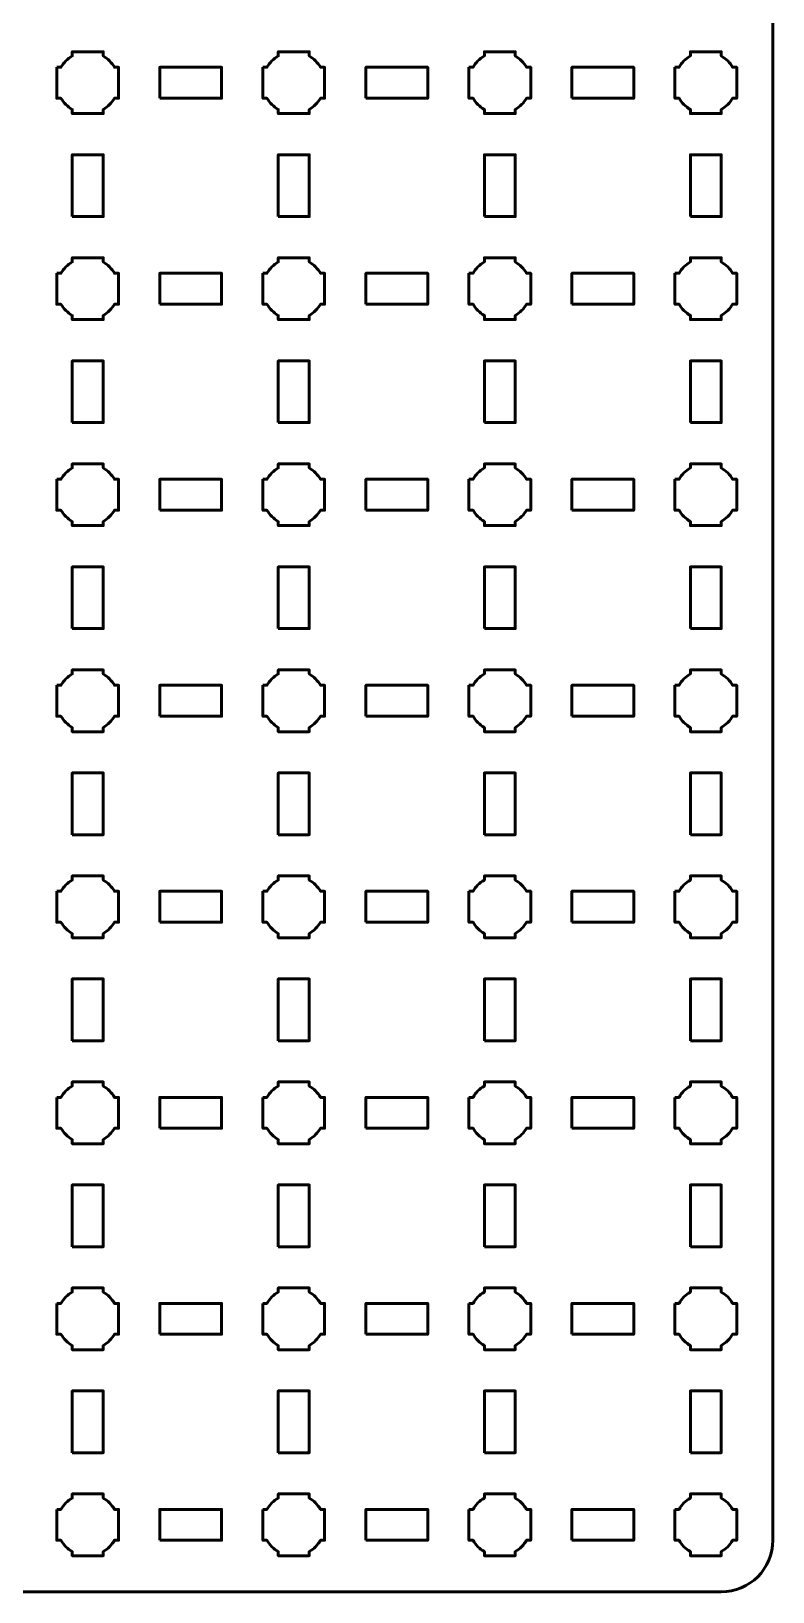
# Model space of a CAD drawing. Header units: centimetres. Extents: x -40.1 to 19.1, y -44.5 to 14.8.
# Drawn here: x 11.95 to 19.15, y -44.5 to -29.35 of the extents above; entities that cross this region are included whole.
import ezdxf

# ---------------------------------------------------------------- set-up
doc = ezdxf.new("R2010")
doc.units = ezdxf.units.CM
doc.header["$MEASUREMENT"] = 0
doc.layers.add('Layer 1', color=7, linetype='Continuous')

msp = doc.modelspace()

# ---------------------------------------------------------------- linework, layer by layer
at = {"layer": 'Layer 1', "color": 250, "lineweight": 53}
for points in [[(13.2, -30), (13.8, -30), (13.8, -29.7), (13.2, -29.7), (13.2, -30)], [(15.2, -30), (15.8, -30), (15.8, -29.7), (15.2, -29.7), (15.2, -30)], [(17.2, -30), (17.8, -30), (17.8, -29.7), (17.2, -29.7), (17.2, -30)], [(12.35, -31.15), (12.65, -31.15), (12.65, -30.55), (12.35, -30.55), (12.35, -31.15)], [(14.35, -31.15), (14.65, -31.15), (14.65, -30.55), (14.35, -30.55), (14.35, -31.15)], [(16.35, -31.15), (16.65, -31.15), (16.65, -30.55), (16.35, -30.55), (16.35, -31.15)], [(18.35, -31.15), (18.65, -31.15), (18.65, -30.55), (18.35, -30.55), (18.35, -31.15)], [(13.2, -32), (13.8, -32), (13.8, -31.7), (13.2, -31.7), (13.2, -32)], [(15.2, -32), (15.8, -32), (15.8, -31.7), (15.2, -31.7), (15.2, -32)], [(17.2, -32), (17.8, -32), (17.8, -31.7), (17.2, -31.7), (17.2, -32)], [(12.35, -33.15), (12.65, -33.15), (12.65, -32.55), (12.35, -32.55), (12.35, -33.15)], [(14.35, -33.15), (14.65, -33.15), (14.65, -32.55), (14.35, -32.55), (14.35, -33.15)], [(16.35, -33.15), (16.65, -33.15), (16.65, -32.55), (16.35, -32.55), (16.35, -33.15)], [(18.35, -33.15), (18.65, -33.15), (18.65, -32.55), (18.35, -32.55), (18.35, -33.15)], [(13.2, -34), (13.8, -34), (13.8, -33.7), (13.2, -33.7), (13.2, -34)], [(15.2, -34), (15.8, -34), (15.8, -33.7), (15.2, -33.7), (15.2, -34)], [(17.2, -34), (17.8, -34), (17.8, -33.7), (17.2, -33.7), (17.2, -34)], [(12.35, -35.15), (12.65, -35.15), (12.65, -34.55), (12.35, -34.55), (12.35, -35.15)], [(14.35, -35.15), (14.65, -35.15), (14.65, -34.55), (14.35, -34.55), (14.35, -35.15)], [(16.35, -35.15), (16.65, -35.15), (16.65, -34.55), (16.35, -34.55), (16.35, -35.15)], [(18.35, -35.15), (18.65, -35.15), (18.65, -34.55), (18.35, -34.55), (18.35, -35.15)], [(13.2, -36), (13.8, -36), (13.8, -35.7), (13.2, -35.7), (13.2, -36)], [(15.2, -36), (15.8, -36), (15.8, -35.7), (15.2, -35.7), (15.2, -36)], [(17.2, -36), (17.8, -36), (17.8, -35.7), (17.2, -35.7), (17.2, -36)], [(12.35, -37.15), (12.65, -37.15), (12.65, -36.55), (12.35, -36.55), (12.35, -37.15)], [(14.35, -37.15), (14.65, -37.15), (14.65, -36.55), (14.35, -36.55), (14.35, -37.15)], [(16.35, -37.15), (16.65, -37.15), (16.65, -36.55), (16.35, -36.55), (16.35, -37.15)], [(18.35, -37.15), (18.65, -37.15), (18.65, -36.55), (18.35, -36.55), (18.35, -37.15)], [(13.2, -38), (13.8, -38), (13.8, -37.7), (13.2, -37.7), (13.2, -38)], [(15.2, -38), (15.8, -38), (15.8, -37.7), (15.2, -37.7), (15.2, -38)], [(17.2, -38), (17.8, -38), (17.8, -37.7), (17.2, -37.7), (17.2, -38)], [(12.35, -39.15), (12.65, -39.15), (12.65, -38.55), (12.35, -38.55), (12.35, -39.15)], [(14.35, -39.15), (14.65, -39.15), (14.65, -38.55), (14.35, -38.55), (14.35, -39.15)], [(16.35, -39.15), (16.65, -39.15), (16.65, -38.55), (16.35, -38.55), (16.35, -39.15)], [(18.35, -39.15), (18.65, -39.15), (18.65, -38.55), (18.35, -38.55), (18.35, -39.15)], [(13.2, -40), (13.8, -40), (13.8, -39.7), (13.2, -39.7), (13.2, -40)], [(15.2, -40), (15.8, -40), (15.8, -39.7), (15.2, -39.7), (15.2, -40)], [(17.2, -40), (17.8, -40), (17.8, -39.7), (17.2, -39.7), (17.2, -40)], [(12.35, -41.15), (12.65, -41.15), (12.65, -40.55), (12.35, -40.55), (12.35, -41.15)], [(14.35, -41.15), (14.65, -41.15), (14.65, -40.55), (14.35, -40.55), (14.35, -41.15)], [(16.35, -41.15), (16.65, -41.15), (16.65, -40.55), (16.35, -40.55), (16.35, -41.15)], [(18.35, -41.15), (18.65, -41.15), (18.65, -40.55), (18.35, -40.55), (18.35, -41.15)], [(13.2, -42), (13.8, -42), (13.8, -41.7), (13.2, -41.7), (13.2, -42)], [(15.2, -42), (15.8, -42), (15.8, -41.7), (15.2, -41.7), (15.2, -42)], [(17.2, -42), (17.8, -42), (17.8, -41.7), (17.2, -41.7), (17.2, -42)], [(12.35, -43.15), (12.65, -43.15), (12.65, -42.55), (12.35, -42.55), (12.35, -43.15)], [(14.35, -43.15), (14.65, -43.15), (14.65, -42.55), (14.35, -42.55), (14.35, -43.15)], [(16.35, -43.15), (16.65, -43.15), (16.65, -42.55), (16.35, -42.55), (16.35, -43.15)], [(18.35, -43.15), (18.65, -43.15), (18.65, -42.55), (18.35, -42.55), (18.35, -43.15)], [(13.2, -44), (13.8, -44), (13.8, -43.7), (13.2, -43.7), (13.2, -44)], [(15.2, -44), (15.8, -44), (15.8, -43.7), (15.2, -43.7), (15.2, -44)], [(17.2, -44), (17.8, -44), (17.8, -43.7), (17.2, -43.7), (17.2, -44)]]:
    msp.add_lwpolyline(points, close=True, dxfattribs=at)
msp.add_open_spline([(-40.15, -44), (-40.15, -44), (-40.15, 14.3), (-40.15, 14.3), (-40.15, 14.3), (-40.15, 14.57609), (-39.92609, 14.8), (-39.65, 14.8), (-39.65, 14.8), (-39.65, 14.8), (18.65, 14.8), (18.65, 14.8), (18.65, 14.8), (18.92609, 14.8), (19.15, 14.57609), (19.15, 14.3), (19.15, 14.3), (19.15, 14.3), (19.15, -44), (19.15, -44), (19.15, -44), (19.15, -44.27609), (18.92609, -44.5), (18.65, -44.5), (18.65, -44.5), (18.65, -44.5), (-39.65, -44.5), (-39.65, -44.5), (-39.65, -44.5), (-39.92609, -44.5), (-40.15, -44.27609), (-40.15, -44)], degree=3, knots=[0, 0, 0, 0, 0.125, 0.125, 0.125, 0.125, 0.25, 0.25, 0.25, 0.25, 0.375, 0.375, 0.375, 0.375, 0.5, 0.5, 0.5, 0.5, 0.625, 0.625, 0.625, 0.625, 0.75, 0.75, 0.75, 0.75, 0.875, 0.875, 0.875, 0.875, 1, 1, 1, 1], dxfattribs=at)
at = {"layer": 'Layer 1', "lineweight": 53}
for points in [[(12.2, -29.7), (12.2, -29.7), (12.24015, -29.7), (12.24015, -29.7), (12.24015, -29.7), (12.2665, -29.65447), (12.30447, -29.6165), (12.35, -29.59015), (12.35, -29.59015), (12.35, -29.59015), (12.35, -29.55), (12.35, -29.55), (12.35, -29.55), (12.35, -29.55), (12.5, -29.55), (12.5, -29.55), (12.5, -29.55), (12.5, -29.55), (12.65, -29.55), (12.65, -29.55), (12.65, -29.55), (12.65, -29.55), (12.65, -29.59015), (12.65, -29.59015), (12.65, -29.59015), (12.69553, -29.6165), (12.7335, -29.65447), (12.75985, -29.7), (12.75985, -29.7), (12.75985, -29.7), (12.8, -29.7), (12.8, -29.7), (12.8, -29.7), (12.8, -29.7), (12.8, -29.85), (12.8, -29.85), (12.8, -29.85), (12.8, -29.85), (12.8, -30), (12.8, -30), (12.8, -30), (12.8, -30), (12.75985, -30), (12.75985, -30), (12.75985, -30), (12.7335, -30.04553), (12.69553, -30.0835), (12.65, -30.10985), (12.65, -30.10985), (12.65, -30.10985), (12.65, -30.15), (12.65, -30.15), (12.65, -30.15), (12.65, -30.15), (12.5, -30.15), (12.5, -30.15), (12.5, -30.15), (12.5, -30.15), (12.35, -30.15), (12.35, -30.15), (12.35, -30.15), (12.35, -30.15), (12.35, -30.10985), (12.35, -30.10985), (12.35, -30.10985), (12.30447, -30.0835), (12.2665, -30.04553), (12.24015, -30), (12.24015, -30), (12.24015, -30), (12.2, -30), (12.2, -30), (12.2, -30), (12.2, -30), (12.2, -29.85), (12.2, -29.85), (12.2, -29.85), (12.2, -29.85), (12.2, -29.7), (12.2, -29.7)], [(14.2, -29.7), (14.2, -29.7), (14.24015, -29.7), (14.24015, -29.7), (14.24015, -29.7), (14.2665, -29.65447), (14.30447, -29.6165), (14.35, -29.59015), (14.35, -29.59015), (14.35, -29.59015), (14.35, -29.55), (14.35, -29.55), (14.35, -29.55), (14.35, -29.55), (14.5, -29.55), (14.5, -29.55), (14.5, -29.55), (14.5, -29.55), (14.65, -29.55), (14.65, -29.55), (14.65, -29.55), (14.65, -29.55), (14.65, -29.59015), (14.65, -29.59015), (14.65, -29.59015), (14.69553, -29.6165), (14.7335, -29.65447), (14.75985, -29.7), (14.75985, -29.7), (14.75985, -29.7), (14.8, -29.7), (14.8, -29.7), (14.8, -29.7), (14.8, -29.7), (14.8, -29.85), (14.8, -29.85), (14.8, -29.85), (14.8, -29.85), (14.8, -30), (14.8, -30), (14.8, -30), (14.8, -30), (14.75985, -30), (14.75985, -30), (14.75985, -30), (14.7335, -30.04553), (14.69553, -30.0835), (14.65, -30.10985), (14.65, -30.10985), (14.65, -30.10985), (14.65, -30.15), (14.65, -30.15), (14.65, -30.15), (14.65, -30.15), (14.5, -30.15), (14.5, -30.15), (14.5, -30.15), (14.5, -30.15), (14.35, -30.15), (14.35, -30.15), (14.35, -30.15), (14.35, -30.15), (14.35, -30.10985), (14.35, -30.10985), (14.35, -30.10985), (14.30447, -30.0835), (14.2665, -30.04553), (14.24015, -30), (14.24015, -30), (14.24015, -30), (14.2, -30), (14.2, -30), (14.2, -30), (14.2, -30), (14.2, -29.85), (14.2, -29.85), (14.2, -29.85), (14.2, -29.85), (14.2, -29.7), (14.2, -29.7)], [(16.2, -29.7), (16.2, -29.7), (16.24015, -29.7), (16.24015, -29.7), (16.24015, -29.7), (16.2665, -29.65447), (16.30447, -29.6165), (16.35, -29.59015), (16.35, -29.59015), (16.35, -29.59015), (16.35, -29.55), (16.35, -29.55), (16.35, -29.55), (16.35, -29.55), (16.5, -29.55), (16.5, -29.55), (16.5, -29.55), (16.5, -29.55), (16.65, -29.55), (16.65, -29.55), (16.65, -29.55), (16.65, -29.55), (16.65, -29.59015), (16.65, -29.59015), (16.65, -29.59015), (16.69553, -29.6165), (16.7335, -29.65447), (16.75985, -29.7), (16.75985, -29.7), (16.75985, -29.7), (16.8, -29.7), (16.8, -29.7), (16.8, -29.7), (16.8, -29.7), (16.8, -29.85), (16.8, -29.85), (16.8, -29.85), (16.8, -29.85), (16.8, -30), (16.8, -30), (16.8, -30), (16.8, -30), (16.75985, -30), (16.75985, -30), (16.75985, -30), (16.7335, -30.04553), (16.69553, -30.0835), (16.65, -30.10985), (16.65, -30.10985), (16.65, -30.10985), (16.65, -30.15), (16.65, -30.15), (16.65, -30.15), (16.65, -30.15), (16.5, -30.15), (16.5, -30.15), (16.5, -30.15), (16.5, -30.15), (16.35, -30.15), (16.35, -30.15), (16.35, -30.15), (16.35, -30.15), (16.35, -30.10985), (16.35, -30.10985), (16.35, -30.10985), (16.30447, -30.0835), (16.2665, -30.04553), (16.24015, -30), (16.24015, -30), (16.24015, -30), (16.2, -30), (16.2, -30), (16.2, -30), (16.2, -30), (16.2, -29.85), (16.2, -29.85), (16.2, -29.85), (16.2, -29.85), (16.2, -29.7), (16.2, -29.7)], [(18.2, -29.7), (18.2, -29.7), (18.24015, -29.7), (18.24015, -29.7), (18.24015, -29.7), (18.2665, -29.65447), (18.30447, -29.6165), (18.35, -29.59015), (18.35, -29.59015), (18.35, -29.59015), (18.35, -29.55), (18.35, -29.55), (18.35, -29.55), (18.35, -29.55), (18.5, -29.55), (18.5, -29.55), (18.5, -29.55), (18.5, -29.55), (18.65, -29.55), (18.65, -29.55), (18.65, -29.55), (18.65, -29.55), (18.65, -29.59015), (18.65, -29.59015), (18.65, -29.59015), (18.69553, -29.6165), (18.7335, -29.65447), (18.75985, -29.7), (18.75985, -29.7), (18.75985, -29.7), (18.8, -29.7), (18.8, -29.7), (18.8, -29.7), (18.8, -29.7), (18.8, -29.85), (18.8, -29.85), (18.8, -29.85), (18.8, -29.85), (18.8, -30), (18.8, -30), (18.8, -30), (18.8, -30), (18.75985, -30), (18.75985, -30), (18.75985, -30), (18.7335, -30.04553), (18.69553, -30.0835), (18.65, -30.10985), (18.65, -30.10985), (18.65, -30.10985), (18.65, -30.15), (18.65, -30.15), (18.65, -30.15), (18.65, -30.15), (18.5, -30.15), (18.5, -30.15), (18.5, -30.15), (18.5, -30.15), (18.35, -30.15), (18.35, -30.15), (18.35, -30.15), (18.35, -30.15), (18.35, -30.10985), (18.35, -30.10985), (18.35, -30.10985), (18.30447, -30.0835), (18.2665, -30.04553), (18.24015, -30), (18.24015, -30), (18.24015, -30), (18.2, -30), (18.2, -30), (18.2, -30), (18.2, -30), (18.2, -29.85), (18.2, -29.85), (18.2, -29.85), (18.2, -29.85), (18.2, -29.7), (18.2, -29.7)], [(12.2, -31.7), (12.2, -31.7), (12.24015, -31.7), (12.24015, -31.7), (12.24015, -31.7), (12.2665, -31.65447), (12.30447, -31.6165), (12.35, -31.59015), (12.35, -31.59015), (12.35, -31.59015), (12.35, -31.55), (12.35, -31.55), (12.35, -31.55), (12.35, -31.55), (12.5, -31.55), (12.5, -31.55), (12.5, -31.55), (12.5, -31.55), (12.65, -31.55), (12.65, -31.55), (12.65, -31.55), (12.65, -31.55), (12.65, -31.59015), (12.65, -31.59015), (12.65, -31.59015), (12.69553, -31.6165), (12.7335, -31.65447), (12.75985, -31.7), (12.75985, -31.7), (12.75985, -31.7), (12.8, -31.7), (12.8, -31.7), (12.8, -31.7), (12.8, -31.7), (12.8, -31.85), (12.8, -31.85), (12.8, -31.85), (12.8, -31.85), (12.8, -32), (12.8, -32), (12.8, -32), (12.8, -32), (12.75985, -32), (12.75985, -32), (12.75985, -32), (12.7335, -32.04553), (12.69553, -32.0835), (12.65, -32.10985), (12.65, -32.10985), (12.65, -32.10985), (12.65, -32.15), (12.65, -32.15), (12.65, -32.15), (12.65, -32.15), (12.5, -32.15), (12.5, -32.15), (12.5, -32.15), (12.5, -32.15), (12.35, -32.15), (12.35, -32.15), (12.35, -32.15), (12.35, -32.15), (12.35, -32.10985), (12.35, -32.10985), (12.35, -32.10985), (12.30447, -32.0835), (12.2665, -32.04553), (12.24015, -32), (12.24015, -32), (12.24015, -32), (12.2, -32), (12.2, -32), (12.2, -32), (12.2, -32), (12.2, -31.85), (12.2, -31.85), (12.2, -31.85), (12.2, -31.85), (12.2, -31.7), (12.2, -31.7)], [(14.2, -31.7), (14.2, -31.7), (14.24015, -31.7), (14.24015, -31.7), (14.24015, -31.7), (14.2665, -31.65447), (14.30447, -31.6165), (14.35, -31.59015), (14.35, -31.59015), (14.35, -31.59015), (14.35, -31.55), (14.35, -31.55), (14.35, -31.55), (14.35, -31.55), (14.5, -31.55), (14.5, -31.55), (14.5, -31.55), (14.5, -31.55), (14.65, -31.55), (14.65, -31.55), (14.65, -31.55), (14.65, -31.55), (14.65, -31.59015), (14.65, -31.59015), (14.65, -31.59015), (14.69553, -31.6165), (14.7335, -31.65447), (14.75985, -31.7), (14.75985, -31.7), (14.75985, -31.7), (14.8, -31.7), (14.8, -31.7), (14.8, -31.7), (14.8, -31.7), (14.8, -31.85), (14.8, -31.85), (14.8, -31.85), (14.8, -31.85), (14.8, -32), (14.8, -32), (14.8, -32), (14.8, -32), (14.75985, -32), (14.75985, -32), (14.75985, -32), (14.7335, -32.04553), (14.69553, -32.0835), (14.65, -32.10985), (14.65, -32.10985), (14.65, -32.10985), (14.65, -32.15), (14.65, -32.15), (14.65, -32.15), (14.65, -32.15), (14.5, -32.15), (14.5, -32.15), (14.5, -32.15), (14.5, -32.15), (14.35, -32.15), (14.35, -32.15), (14.35, -32.15), (14.35, -32.15), (14.35, -32.10985), (14.35, -32.10985), (14.35, -32.10985), (14.30447, -32.0835), (14.2665, -32.04553), (14.24015, -32), (14.24015, -32), (14.24015, -32), (14.2, -32), (14.2, -32), (14.2, -32), (14.2, -32), (14.2, -31.85), (14.2, -31.85), (14.2, -31.85), (14.2, -31.85), (14.2, -31.7), (14.2, -31.7)], [(16.2, -31.7), (16.2, -31.7), (16.24015, -31.7), (16.24015, -31.7), (16.24015, -31.7), (16.2665, -31.65447), (16.30447, -31.6165), (16.35, -31.59015), (16.35, -31.59015), (16.35, -31.59015), (16.35, -31.55), (16.35, -31.55), (16.35, -31.55), (16.35, -31.55), (16.5, -31.55), (16.5, -31.55), (16.5, -31.55), (16.5, -31.55), (16.65, -31.55), (16.65, -31.55), (16.65, -31.55), (16.65, -31.55), (16.65, -31.59015), (16.65, -31.59015), (16.65, -31.59015), (16.69553, -31.6165), (16.7335, -31.65447), (16.75985, -31.7), (16.75985, -31.7), (16.75985, -31.7), (16.8, -31.7), (16.8, -31.7), (16.8, -31.7), (16.8, -31.7), (16.8, -31.85), (16.8, -31.85), (16.8, -31.85), (16.8, -31.85), (16.8, -32), (16.8, -32), (16.8, -32), (16.8, -32), (16.75985, -32), (16.75985, -32), (16.75985, -32), (16.7335, -32.04553), (16.69553, -32.0835), (16.65, -32.10985), (16.65, -32.10985), (16.65, -32.10985), (16.65, -32.15), (16.65, -32.15), (16.65, -32.15), (16.65, -32.15), (16.5, -32.15), (16.5, -32.15), (16.5, -32.15), (16.5, -32.15), (16.35, -32.15), (16.35, -32.15), (16.35, -32.15), (16.35, -32.15), (16.35, -32.10985), (16.35, -32.10985), (16.35, -32.10985), (16.30447, -32.0835), (16.2665, -32.04553), (16.24015, -32), (16.24015, -32), (16.24015, -32), (16.2, -32), (16.2, -32), (16.2, -32), (16.2, -32), (16.2, -31.85), (16.2, -31.85), (16.2, -31.85), (16.2, -31.85), (16.2, -31.7), (16.2, -31.7)], [(18.2, -31.7), (18.2, -31.7), (18.24015, -31.7), (18.24015, -31.7), (18.24015, -31.7), (18.2665, -31.65447), (18.30447, -31.6165), (18.35, -31.59015), (18.35, -31.59015), (18.35, -31.59015), (18.35, -31.55), (18.35, -31.55), (18.35, -31.55), (18.35, -31.55), (18.5, -31.55), (18.5, -31.55), (18.5, -31.55), (18.5, -31.55), (18.65, -31.55), (18.65, -31.55), (18.65, -31.55), (18.65, -31.55), (18.65, -31.59015), (18.65, -31.59015), (18.65, -31.59015), (18.69553, -31.6165), (18.7335, -31.65447), (18.75985, -31.7), (18.75985, -31.7), (18.75985, -31.7), (18.8, -31.7), (18.8, -31.7), (18.8, -31.7), (18.8, -31.7), (18.8, -31.85), (18.8, -31.85), (18.8, -31.85), (18.8, -31.85), (18.8, -32), (18.8, -32), (18.8, -32), (18.8, -32), (18.75985, -32), (18.75985, -32), (18.75985, -32), (18.7335, -32.04553), (18.69553, -32.0835), (18.65, -32.10985), (18.65, -32.10985), (18.65, -32.10985), (18.65, -32.15), (18.65, -32.15), (18.65, -32.15), (18.65, -32.15), (18.5, -32.15), (18.5, -32.15), (18.5, -32.15), (18.5, -32.15), (18.35, -32.15), (18.35, -32.15), (18.35, -32.15), (18.35, -32.15), (18.35, -32.10985), (18.35, -32.10985), (18.35, -32.10985), (18.30447, -32.0835), (18.2665, -32.04553), (18.24015, -32), (18.24015, -32), (18.24015, -32), (18.2, -32), (18.2, -32), (18.2, -32), (18.2, -32), (18.2, -31.85), (18.2, -31.85), (18.2, -31.85), (18.2, -31.85), (18.2, -31.7), (18.2, -31.7)], [(12.2, -33.7), (12.2, -33.7), (12.24015, -33.7), (12.24015, -33.7), (12.24015, -33.7), (12.2665, -33.65447), (12.30447, -33.6165), (12.35, -33.59015), (12.35, -33.59015), (12.35, -33.59015), (12.35, -33.55), (12.35, -33.55), (12.35, -33.55), (12.35, -33.55), (12.5, -33.55), (12.5, -33.55), (12.5, -33.55), (12.5, -33.55), (12.65, -33.55), (12.65, -33.55), (12.65, -33.55), (12.65, -33.55), (12.65, -33.59015), (12.65, -33.59015), (12.65, -33.59015), (12.69553, -33.6165), (12.7335, -33.65447), (12.75985, -33.7), (12.75985, -33.7), (12.75985, -33.7), (12.8, -33.7), (12.8, -33.7), (12.8, -33.7), (12.8, -33.7), (12.8, -33.85), (12.8, -33.85), (12.8, -33.85), (12.8, -33.85), (12.8, -34), (12.8, -34), (12.8, -34), (12.8, -34), (12.75985, -34), (12.75985, -34), (12.75985, -34), (12.7335, -34.04553), (12.69553, -34.0835), (12.65, -34.10985), (12.65, -34.10985), (12.65, -34.10985), (12.65, -34.15), (12.65, -34.15), (12.65, -34.15), (12.65, -34.15), (12.5, -34.15), (12.5, -34.15), (12.5, -34.15), (12.5, -34.15), (12.35, -34.15), (12.35, -34.15), (12.35, -34.15), (12.35, -34.15), (12.35, -34.10985), (12.35, -34.10985), (12.35, -34.10985), (12.30447, -34.0835), (12.2665, -34.04553), (12.24015, -34), (12.24015, -34), (12.24015, -34), (12.2, -34), (12.2, -34), (12.2, -34), (12.2, -34), (12.2, -33.85), (12.2, -33.85), (12.2, -33.85), (12.2, -33.85), (12.2, -33.7), (12.2, -33.7)], [(14.2, -33.7), (14.2, -33.7), (14.24015, -33.7), (14.24015, -33.7), (14.24015, -33.7), (14.2665, -33.65447), (14.30447, -33.6165), (14.35, -33.59015), (14.35, -33.59015), (14.35, -33.59015), (14.35, -33.55), (14.35, -33.55), (14.35, -33.55), (14.35, -33.55), (14.5, -33.55), (14.5, -33.55), (14.5, -33.55), (14.5, -33.55), (14.65, -33.55), (14.65, -33.55), (14.65, -33.55), (14.65, -33.55), (14.65, -33.59015), (14.65, -33.59015), (14.65, -33.59015), (14.69553, -33.6165), (14.7335, -33.65447), (14.75985, -33.7), (14.75985, -33.7), (14.75985, -33.7), (14.8, -33.7), (14.8, -33.7), (14.8, -33.7), (14.8, -33.7), (14.8, -33.85), (14.8, -33.85), (14.8, -33.85), (14.8, -33.85), (14.8, -34), (14.8, -34), (14.8, -34), (14.8, -34), (14.75985, -34), (14.75985, -34), (14.75985, -34), (14.7335, -34.04553), (14.69553, -34.0835), (14.65, -34.10985), (14.65, -34.10985), (14.65, -34.10985), (14.65, -34.15), (14.65, -34.15), (14.65, -34.15), (14.65, -34.15), (14.5, -34.15), (14.5, -34.15), (14.5, -34.15), (14.5, -34.15), (14.35, -34.15), (14.35, -34.15), (14.35, -34.15), (14.35, -34.15), (14.35, -34.10985), (14.35, -34.10985), (14.35, -34.10985), (14.30447, -34.0835), (14.2665, -34.04553), (14.24015, -34), (14.24015, -34), (14.24015, -34), (14.2, -34), (14.2, -34), (14.2, -34), (14.2, -34), (14.2, -33.85), (14.2, -33.85), (14.2, -33.85), (14.2, -33.85), (14.2, -33.7), (14.2, -33.7)], [(16.2, -33.7), (16.2, -33.7), (16.24015, -33.7), (16.24015, -33.7), (16.24015, -33.7), (16.2665, -33.65447), (16.30447, -33.6165), (16.35, -33.59015), (16.35, -33.59015), (16.35, -33.59015), (16.35, -33.55), (16.35, -33.55), (16.35, -33.55), (16.35, -33.55), (16.5, -33.55), (16.5, -33.55), (16.5, -33.55), (16.5, -33.55), (16.65, -33.55), (16.65, -33.55), (16.65, -33.55), (16.65, -33.55), (16.65, -33.59015), (16.65, -33.59015), (16.65, -33.59015), (16.69553, -33.6165), (16.7335, -33.65447), (16.75985, -33.7), (16.75985, -33.7), (16.75985, -33.7), (16.8, -33.7), (16.8, -33.7), (16.8, -33.7), (16.8, -33.7), (16.8, -33.85), (16.8, -33.85), (16.8, -33.85), (16.8, -33.85), (16.8, -34), (16.8, -34), (16.8, -34), (16.8, -34), (16.75985, -34), (16.75985, -34), (16.75985, -34), (16.7335, -34.04553), (16.69553, -34.0835), (16.65, -34.10985), (16.65, -34.10985), (16.65, -34.10985), (16.65, -34.15), (16.65, -34.15), (16.65, -34.15), (16.65, -34.15), (16.5, -34.15), (16.5, -34.15), (16.5, -34.15), (16.5, -34.15), (16.35, -34.15), (16.35, -34.15), (16.35, -34.15), (16.35, -34.15), (16.35, -34.10985), (16.35, -34.10985), (16.35, -34.10985), (16.30447, -34.0835), (16.2665, -34.04553), (16.24015, -34), (16.24015, -34), (16.24015, -34), (16.2, -34), (16.2, -34), (16.2, -34), (16.2, -34), (16.2, -33.85), (16.2, -33.85), (16.2, -33.85), (16.2, -33.85), (16.2, -33.7), (16.2, -33.7)], [(18.2, -33.7), (18.2, -33.7), (18.24015, -33.7), (18.24015, -33.7), (18.24015, -33.7), (18.2665, -33.65447), (18.30447, -33.6165), (18.35, -33.59015), (18.35, -33.59015), (18.35, -33.59015), (18.35, -33.55), (18.35, -33.55), (18.35, -33.55), (18.35, -33.55), (18.5, -33.55), (18.5, -33.55), (18.5, -33.55), (18.5, -33.55), (18.65, -33.55), (18.65, -33.55), (18.65, -33.55), (18.65, -33.55), (18.65, -33.59015), (18.65, -33.59015), (18.65, -33.59015), (18.69553, -33.6165), (18.7335, -33.65447), (18.75985, -33.7), (18.75985, -33.7), (18.75985, -33.7), (18.8, -33.7), (18.8, -33.7), (18.8, -33.7), (18.8, -33.7), (18.8, -33.85), (18.8, -33.85), (18.8, -33.85), (18.8, -33.85), (18.8, -34), (18.8, -34), (18.8, -34), (18.8, -34), (18.75985, -34), (18.75985, -34), (18.75985, -34), (18.7335, -34.04553), (18.69553, -34.0835), (18.65, -34.10985), (18.65, -34.10985), (18.65, -34.10985), (18.65, -34.15), (18.65, -34.15), (18.65, -34.15), (18.65, -34.15), (18.5, -34.15), (18.5, -34.15), (18.5, -34.15), (18.5, -34.15), (18.35, -34.15), (18.35, -34.15), (18.35, -34.15), (18.35, -34.15), (18.35, -34.10985), (18.35, -34.10985), (18.35, -34.10985), (18.30447, -34.0835), (18.2665, -34.04553), (18.24015, -34), (18.24015, -34), (18.24015, -34), (18.2, -34), (18.2, -34), (18.2, -34), (18.2, -34), (18.2, -33.85), (18.2, -33.85), (18.2, -33.85), (18.2, -33.85), (18.2, -33.7), (18.2, -33.7)], [(12.2, -35.7), (12.2, -35.7), (12.24015, -35.7), (12.24015, -35.7), (12.24015, -35.7), (12.2665, -35.65447), (12.30447, -35.6165), (12.35, -35.59015), (12.35, -35.59015), (12.35, -35.59015), (12.35, -35.55), (12.35, -35.55), (12.35, -35.55), (12.35, -35.55), (12.5, -35.55), (12.5, -35.55), (12.5, -35.55), (12.5, -35.55), (12.65, -35.55), (12.65, -35.55), (12.65, -35.55), (12.65, -35.55), (12.65, -35.59015), (12.65, -35.59015), (12.65, -35.59015), (12.69553, -35.6165), (12.7335, -35.65447), (12.75985, -35.7), (12.75985, -35.7), (12.75985, -35.7), (12.8, -35.7), (12.8, -35.7), (12.8, -35.7), (12.8, -35.7), (12.8, -35.85), (12.8, -35.85), (12.8, -35.85), (12.8, -35.85), (12.8, -36), (12.8, -36), (12.8, -36), (12.8, -36), (12.75985, -36), (12.75985, -36), (12.75985, -36), (12.7335, -36.04553), (12.69553, -36.0835), (12.65, -36.10985), (12.65, -36.10985), (12.65, -36.10985), (12.65, -36.15), (12.65, -36.15), (12.65, -36.15), (12.65, -36.15), (12.5, -36.15), (12.5, -36.15), (12.5, -36.15), (12.5, -36.15), (12.35, -36.15), (12.35, -36.15), (12.35, -36.15), (12.35, -36.15), (12.35, -36.10985), (12.35, -36.10985), (12.35, -36.10985), (12.30447, -36.0835), (12.2665, -36.04553), (12.24015, -36), (12.24015, -36), (12.24015, -36), (12.2, -36), (12.2, -36), (12.2, -36), (12.2, -36), (12.2, -35.85), (12.2, -35.85), (12.2, -35.85), (12.2, -35.85), (12.2, -35.7), (12.2, -35.7)], [(14.2, -35.7), (14.2, -35.7), (14.24015, -35.7), (14.24015, -35.7), (14.24015, -35.7), (14.2665, -35.65447), (14.30447, -35.6165), (14.35, -35.59015), (14.35, -35.59015), (14.35, -35.59015), (14.35, -35.55), (14.35, -35.55), (14.35, -35.55), (14.35, -35.55), (14.5, -35.55), (14.5, -35.55), (14.5, -35.55), (14.5, -35.55), (14.65, -35.55), (14.65, -35.55), (14.65, -35.55), (14.65, -35.55), (14.65, -35.59015), (14.65, -35.59015), (14.65, -35.59015), (14.69553, -35.6165), (14.7335, -35.65447), (14.75985, -35.7), (14.75985, -35.7), (14.75985, -35.7), (14.8, -35.7), (14.8, -35.7), (14.8, -35.7), (14.8, -35.7), (14.8, -35.85), (14.8, -35.85), (14.8, -35.85), (14.8, -35.85), (14.8, -36), (14.8, -36), (14.8, -36), (14.8, -36), (14.75985, -36), (14.75985, -36), (14.75985, -36), (14.7335, -36.04553), (14.69553, -36.0835), (14.65, -36.10985), (14.65, -36.10985), (14.65, -36.10985), (14.65, -36.15), (14.65, -36.15), (14.65, -36.15), (14.65, -36.15), (14.5, -36.15), (14.5, -36.15), (14.5, -36.15), (14.5, -36.15), (14.35, -36.15), (14.35, -36.15), (14.35, -36.15), (14.35, -36.15), (14.35, -36.10985), (14.35, -36.10985), (14.35, -36.10985), (14.30447, -36.0835), (14.2665, -36.04553), (14.24015, -36), (14.24015, -36), (14.24015, -36), (14.2, -36), (14.2, -36), (14.2, -36), (14.2, -36), (14.2, -35.85), (14.2, -35.85), (14.2, -35.85), (14.2, -35.85), (14.2, -35.7), (14.2, -35.7)], [(16.2, -35.7), (16.2, -35.7), (16.24015, -35.7), (16.24015, -35.7), (16.24015, -35.7), (16.2665, -35.65447), (16.30447, -35.6165), (16.35, -35.59015), (16.35, -35.59015), (16.35, -35.59015), (16.35, -35.55), (16.35, -35.55), (16.35, -35.55), (16.35, -35.55), (16.5, -35.55), (16.5, -35.55), (16.5, -35.55), (16.5, -35.55), (16.65, -35.55), (16.65, -35.55), (16.65, -35.55), (16.65, -35.55), (16.65, -35.59015), (16.65, -35.59015), (16.65, -35.59015), (16.69553, -35.6165), (16.7335, -35.65447), (16.75985, -35.7), (16.75985, -35.7), (16.75985, -35.7), (16.8, -35.7), (16.8, -35.7), (16.8, -35.7), (16.8, -35.7), (16.8, -35.85), (16.8, -35.85), (16.8, -35.85), (16.8, -35.85), (16.8, -36), (16.8, -36), (16.8, -36), (16.8, -36), (16.75985, -36), (16.75985, -36), (16.75985, -36), (16.7335, -36.04553), (16.69553, -36.0835), (16.65, -36.10985), (16.65, -36.10985), (16.65, -36.10985), (16.65, -36.15), (16.65, -36.15), (16.65, -36.15), (16.65, -36.15), (16.5, -36.15), (16.5, -36.15), (16.5, -36.15), (16.5, -36.15), (16.35, -36.15), (16.35, -36.15), (16.35, -36.15), (16.35, -36.15), (16.35, -36.10985), (16.35, -36.10985), (16.35, -36.10985), (16.30447, -36.0835), (16.2665, -36.04553), (16.24015, -36), (16.24015, -36), (16.24015, -36), (16.2, -36), (16.2, -36), (16.2, -36), (16.2, -36), (16.2, -35.85), (16.2, -35.85), (16.2, -35.85), (16.2, -35.85), (16.2, -35.7), (16.2, -35.7)], [(18.2, -35.7), (18.2, -35.7), (18.24015, -35.7), (18.24015, -35.7), (18.24015, -35.7), (18.2665, -35.65447), (18.30447, -35.6165), (18.35, -35.59015), (18.35, -35.59015), (18.35, -35.59015), (18.35, -35.55), (18.35, -35.55), (18.35, -35.55), (18.35, -35.55), (18.5, -35.55), (18.5, -35.55), (18.5, -35.55), (18.5, -35.55), (18.65, -35.55), (18.65, -35.55), (18.65, -35.55), (18.65, -35.55), (18.65, -35.59015), (18.65, -35.59015), (18.65, -35.59015), (18.69553, -35.6165), (18.7335, -35.65447), (18.75985, -35.7), (18.75985, -35.7), (18.75985, -35.7), (18.8, -35.7), (18.8, -35.7), (18.8, -35.7), (18.8, -35.7), (18.8, -35.85), (18.8, -35.85), (18.8, -35.85), (18.8, -35.85), (18.8, -36), (18.8, -36), (18.8, -36), (18.8, -36), (18.75985, -36), (18.75985, -36), (18.75985, -36), (18.7335, -36.04553), (18.69553, -36.0835), (18.65, -36.10985), (18.65, -36.10985), (18.65, -36.10985), (18.65, -36.15), (18.65, -36.15), (18.65, -36.15), (18.65, -36.15), (18.5, -36.15), (18.5, -36.15), (18.5, -36.15), (18.5, -36.15), (18.35, -36.15), (18.35, -36.15), (18.35, -36.15), (18.35, -36.15), (18.35, -36.10985), (18.35, -36.10985), (18.35, -36.10985), (18.30447, -36.0835), (18.2665, -36.04553), (18.24015, -36), (18.24015, -36), (18.24015, -36), (18.2, -36), (18.2, -36), (18.2, -36), (18.2, -36), (18.2, -35.85), (18.2, -35.85), (18.2, -35.85), (18.2, -35.85), (18.2, -35.7), (18.2, -35.7)], [(12.2, -37.7), (12.2, -37.7), (12.24015, -37.7), (12.24015, -37.7), (12.24015, -37.7), (12.2665, -37.65447), (12.30447, -37.6165), (12.35, -37.59015), (12.35, -37.59015), (12.35, -37.59015), (12.35, -37.55), (12.35, -37.55), (12.35, -37.55), (12.35, -37.55), (12.5, -37.55), (12.5, -37.55), (12.5, -37.55), (12.5, -37.55), (12.65, -37.55), (12.65, -37.55), (12.65, -37.55), (12.65, -37.55), (12.65, -37.59015), (12.65, -37.59015), (12.65, -37.59015), (12.69553, -37.6165), (12.7335, -37.65447), (12.75985, -37.7), (12.75985, -37.7), (12.75985, -37.7), (12.8, -37.7), (12.8, -37.7), (12.8, -37.7), (12.8, -37.7), (12.8, -37.85), (12.8, -37.85), (12.8, -37.85), (12.8, -37.85), (12.8, -38), (12.8, -38), (12.8, -38), (12.8, -38), (12.75985, -38), (12.75985, -38), (12.75985, -38), (12.7335, -38.04553), (12.69553, -38.0835), (12.65, -38.10985), (12.65, -38.10985), (12.65, -38.10985), (12.65, -38.15), (12.65, -38.15), (12.65, -38.15), (12.65, -38.15), (12.5, -38.15), (12.5, -38.15), (12.5, -38.15), (12.5, -38.15), (12.35, -38.15), (12.35, -38.15), (12.35, -38.15), (12.35, -38.15), (12.35, -38.10985), (12.35, -38.10985), (12.35, -38.10985), (12.30447, -38.0835), (12.2665, -38.04553), (12.24015, -38), (12.24015, -38), (12.24015, -38), (12.2, -38), (12.2, -38), (12.2, -38), (12.2, -38), (12.2, -37.85), (12.2, -37.85), (12.2, -37.85), (12.2, -37.85), (12.2, -37.7), (12.2, -37.7)], [(14.2, -37.7), (14.2, -37.7), (14.24015, -37.7), (14.24015, -37.7), (14.24015, -37.7), (14.2665, -37.65447), (14.30447, -37.6165), (14.35, -37.59015), (14.35, -37.59015), (14.35, -37.59015), (14.35, -37.55), (14.35, -37.55), (14.35, -37.55), (14.35, -37.55), (14.5, -37.55), (14.5, -37.55), (14.5, -37.55), (14.5, -37.55), (14.65, -37.55), (14.65, -37.55), (14.65, -37.55), (14.65, -37.55), (14.65, -37.59015), (14.65, -37.59015), (14.65, -37.59015), (14.69553, -37.6165), (14.7335, -37.65447), (14.75985, -37.7), (14.75985, -37.7), (14.75985, -37.7), (14.8, -37.7), (14.8, -37.7), (14.8, -37.7), (14.8, -37.7), (14.8, -37.85), (14.8, -37.85), (14.8, -37.85), (14.8, -37.85), (14.8, -38), (14.8, -38), (14.8, -38), (14.8, -38), (14.75985, -38), (14.75985, -38), (14.75985, -38), (14.7335, -38.04553), (14.69553, -38.0835), (14.65, -38.10985), (14.65, -38.10985), (14.65, -38.10985), (14.65, -38.15), (14.65, -38.15), (14.65, -38.15), (14.65, -38.15), (14.5, -38.15), (14.5, -38.15), (14.5, -38.15), (14.5, -38.15), (14.35, -38.15), (14.35, -38.15), (14.35, -38.15), (14.35, -38.15), (14.35, -38.10985), (14.35, -38.10985), (14.35, -38.10985), (14.30447, -38.0835), (14.2665, -38.04553), (14.24015, -38), (14.24015, -38), (14.24015, -38), (14.2, -38), (14.2, -38), (14.2, -38), (14.2, -38), (14.2, -37.85), (14.2, -37.85), (14.2, -37.85), (14.2, -37.85), (14.2, -37.7), (14.2, -37.7)], [(16.2, -37.7), (16.2, -37.7), (16.24015, -37.7), (16.24015, -37.7), (16.24015, -37.7), (16.2665, -37.65447), (16.30447, -37.6165), (16.35, -37.59015), (16.35, -37.59015), (16.35, -37.59015), (16.35, -37.55), (16.35, -37.55), (16.35, -37.55), (16.35, -37.55), (16.5, -37.55), (16.5, -37.55), (16.5, -37.55), (16.5, -37.55), (16.65, -37.55), (16.65, -37.55), (16.65, -37.55), (16.65, -37.55), (16.65, -37.59015), (16.65, -37.59015), (16.65, -37.59015), (16.69553, -37.6165), (16.7335, -37.65447), (16.75985, -37.7), (16.75985, -37.7), (16.75985, -37.7), (16.8, -37.7), (16.8, -37.7), (16.8, -37.7), (16.8, -37.7), (16.8, -37.85), (16.8, -37.85), (16.8, -37.85), (16.8, -37.85), (16.8, -38), (16.8, -38), (16.8, -38), (16.8, -38), (16.75985, -38), (16.75985, -38), (16.75985, -38), (16.7335, -38.04553), (16.69553, -38.0835), (16.65, -38.10985), (16.65, -38.10985), (16.65, -38.10985), (16.65, -38.15), (16.65, -38.15), (16.65, -38.15), (16.65, -38.15), (16.5, -38.15), (16.5, -38.15), (16.5, -38.15), (16.5, -38.15), (16.35, -38.15), (16.35, -38.15), (16.35, -38.15), (16.35, -38.15), (16.35, -38.10985), (16.35, -38.10985), (16.35, -38.10985), (16.30447, -38.0835), (16.2665, -38.04553), (16.24015, -38), (16.24015, -38), (16.24015, -38), (16.2, -38), (16.2, -38), (16.2, -38), (16.2, -38), (16.2, -37.85), (16.2, -37.85), (16.2, -37.85), (16.2, -37.85), (16.2, -37.7), (16.2, -37.7)], [(18.2, -37.7), (18.2, -37.7), (18.24015, -37.7), (18.24015, -37.7), (18.24015, -37.7), (18.2665, -37.65447), (18.30447, -37.6165), (18.35, -37.59015), (18.35, -37.59015), (18.35, -37.59015), (18.35, -37.55), (18.35, -37.55), (18.35, -37.55), (18.35, -37.55), (18.5, -37.55), (18.5, -37.55), (18.5, -37.55), (18.5, -37.55), (18.65, -37.55), (18.65, -37.55), (18.65, -37.55), (18.65, -37.55), (18.65, -37.59015), (18.65, -37.59015), (18.65, -37.59015), (18.69553, -37.6165), (18.7335, -37.65447), (18.75985, -37.7), (18.75985, -37.7), (18.75985, -37.7), (18.8, -37.7), (18.8, -37.7), (18.8, -37.7), (18.8, -37.7), (18.8, -37.85), (18.8, -37.85), (18.8, -37.85), (18.8, -37.85), (18.8, -38), (18.8, -38), (18.8, -38), (18.8, -38), (18.75985, -38), (18.75985, -38), (18.75985, -38), (18.7335, -38.04553), (18.69553, -38.0835), (18.65, -38.10985), (18.65, -38.10985), (18.65, -38.10985), (18.65, -38.15), (18.65, -38.15), (18.65, -38.15), (18.65, -38.15), (18.5, -38.15), (18.5, -38.15), (18.5, -38.15), (18.5, -38.15), (18.35, -38.15), (18.35, -38.15), (18.35, -38.15), (18.35, -38.15), (18.35, -38.10985), (18.35, -38.10985), (18.35, -38.10985), (18.30447, -38.0835), (18.2665, -38.04553), (18.24015, -38), (18.24015, -38), (18.24015, -38), (18.2, -38), (18.2, -38), (18.2, -38), (18.2, -38), (18.2, -37.85), (18.2, -37.85), (18.2, -37.85), (18.2, -37.85), (18.2, -37.7), (18.2, -37.7)], [(12.2, -39.7), (12.2, -39.7), (12.24015, -39.7), (12.24015, -39.7), (12.24015, -39.7), (12.2665, -39.65447), (12.30447, -39.6165), (12.35, -39.59015), (12.35, -39.59015), (12.35, -39.59015), (12.35, -39.55), (12.35, -39.55), (12.35, -39.55), (12.35, -39.55), (12.5, -39.55), (12.5, -39.55), (12.5, -39.55), (12.5, -39.55), (12.65, -39.55), (12.65, -39.55), (12.65, -39.55), (12.65, -39.55), (12.65, -39.59015), (12.65, -39.59015), (12.65, -39.59015), (12.69553, -39.6165), (12.7335, -39.65447), (12.75985, -39.7), (12.75985, -39.7), (12.75985, -39.7), (12.8, -39.7), (12.8, -39.7), (12.8, -39.7), (12.8, -39.7), (12.8, -39.85), (12.8, -39.85), (12.8, -39.85), (12.8, -39.85), (12.8, -40), (12.8, -40), (12.8, -40), (12.8, -40), (12.75985, -40), (12.75985, -40), (12.75985, -40), (12.7335, -40.04553), (12.69553, -40.0835), (12.65, -40.10985), (12.65, -40.10985), (12.65, -40.10985), (12.65, -40.15), (12.65, -40.15), (12.65, -40.15), (12.65, -40.15), (12.5, -40.15), (12.5, -40.15), (12.5, -40.15), (12.5, -40.15), (12.35, -40.15), (12.35, -40.15), (12.35, -40.15), (12.35, -40.15), (12.35, -40.10985), (12.35, -40.10985), (12.35, -40.10985), (12.30447, -40.0835), (12.2665, -40.04553), (12.24015, -40), (12.24015, -40), (12.24015, -40), (12.2, -40), (12.2, -40), (12.2, -40), (12.2, -40), (12.2, -39.85), (12.2, -39.85), (12.2, -39.85), (12.2, -39.85), (12.2, -39.7), (12.2, -39.7)], [(14.2, -39.7), (14.2, -39.7), (14.24015, -39.7), (14.24015, -39.7), (14.24015, -39.7), (14.2665, -39.65447), (14.30447, -39.6165), (14.35, -39.59015), (14.35, -39.59015), (14.35, -39.59015), (14.35, -39.55), (14.35, -39.55), (14.35, -39.55), (14.35, -39.55), (14.5, -39.55), (14.5, -39.55), (14.5, -39.55), (14.5, -39.55), (14.65, -39.55), (14.65, -39.55), (14.65, -39.55), (14.65, -39.55), (14.65, -39.59015), (14.65, -39.59015), (14.65, -39.59015), (14.69553, -39.6165), (14.7335, -39.65447), (14.75985, -39.7), (14.75985, -39.7), (14.75985, -39.7), (14.8, -39.7), (14.8, -39.7), (14.8, -39.7), (14.8, -39.7), (14.8, -39.85), (14.8, -39.85), (14.8, -39.85), (14.8, -39.85), (14.8, -40), (14.8, -40), (14.8, -40), (14.8, -40), (14.75985, -40), (14.75985, -40), (14.75985, -40), (14.7335, -40.04553), (14.69553, -40.0835), (14.65, -40.10985), (14.65, -40.10985), (14.65, -40.10985), (14.65, -40.15), (14.65, -40.15), (14.65, -40.15), (14.65, -40.15), (14.5, -40.15), (14.5, -40.15), (14.5, -40.15), (14.5, -40.15), (14.35, -40.15), (14.35, -40.15), (14.35, -40.15), (14.35, -40.15), (14.35, -40.10985), (14.35, -40.10985), (14.35, -40.10985), (14.30447, -40.0835), (14.2665, -40.04553), (14.24015, -40), (14.24015, -40), (14.24015, -40), (14.2, -40), (14.2, -40), (14.2, -40), (14.2, -40), (14.2, -39.85), (14.2, -39.85), (14.2, -39.85), (14.2, -39.85), (14.2, -39.7), (14.2, -39.7)], [(16.2, -39.7), (16.2, -39.7), (16.24015, -39.7), (16.24015, -39.7), (16.24015, -39.7), (16.2665, -39.65447), (16.30447, -39.6165), (16.35, -39.59015), (16.35, -39.59015), (16.35, -39.59015), (16.35, -39.55), (16.35, -39.55), (16.35, -39.55), (16.35, -39.55), (16.5, -39.55), (16.5, -39.55), (16.5, -39.55), (16.5, -39.55), (16.65, -39.55), (16.65, -39.55), (16.65, -39.55), (16.65, -39.55), (16.65, -39.59015), (16.65, -39.59015), (16.65, -39.59015), (16.69553, -39.6165), (16.7335, -39.65447), (16.75985, -39.7), (16.75985, -39.7), (16.75985, -39.7), (16.8, -39.7), (16.8, -39.7), (16.8, -39.7), (16.8, -39.7), (16.8, -39.85), (16.8, -39.85), (16.8, -39.85), (16.8, -39.85), (16.8, -40), (16.8, -40), (16.8, -40), (16.8, -40), (16.75985, -40), (16.75985, -40), (16.75985, -40), (16.7335, -40.04553), (16.69553, -40.0835), (16.65, -40.10985), (16.65, -40.10985), (16.65, -40.10985), (16.65, -40.15), (16.65, -40.15), (16.65, -40.15), (16.65, -40.15), (16.5, -40.15), (16.5, -40.15), (16.5, -40.15), (16.5, -40.15), (16.35, -40.15), (16.35, -40.15), (16.35, -40.15), (16.35, -40.15), (16.35, -40.10985), (16.35, -40.10985), (16.35, -40.10985), (16.30447, -40.0835), (16.2665, -40.04553), (16.24015, -40), (16.24015, -40), (16.24015, -40), (16.2, -40), (16.2, -40), (16.2, -40), (16.2, -40), (16.2, -39.85), (16.2, -39.85), (16.2, -39.85), (16.2, -39.85), (16.2, -39.7), (16.2, -39.7)], [(18.2, -39.7), (18.2, -39.7), (18.24015, -39.7), (18.24015, -39.7), (18.24015, -39.7), (18.2665, -39.65447), (18.30447, -39.6165), (18.35, -39.59015), (18.35, -39.59015), (18.35, -39.59015), (18.35, -39.55), (18.35, -39.55), (18.35, -39.55), (18.35, -39.55), (18.5, -39.55), (18.5, -39.55), (18.5, -39.55), (18.5, -39.55), (18.65, -39.55), (18.65, -39.55), (18.65, -39.55), (18.65, -39.55), (18.65, -39.59015), (18.65, -39.59015), (18.65, -39.59015), (18.69553, -39.6165), (18.7335, -39.65447), (18.75985, -39.7), (18.75985, -39.7), (18.75985, -39.7), (18.8, -39.7), (18.8, -39.7), (18.8, -39.7), (18.8, -39.7), (18.8, -39.85), (18.8, -39.85), (18.8, -39.85), (18.8, -39.85), (18.8, -40), (18.8, -40), (18.8, -40), (18.8, -40), (18.75985, -40), (18.75985, -40), (18.75985, -40), (18.7335, -40.04553), (18.69553, -40.0835), (18.65, -40.10985), (18.65, -40.10985), (18.65, -40.10985), (18.65, -40.15), (18.65, -40.15), (18.65, -40.15), (18.65, -40.15), (18.5, -40.15), (18.5, -40.15), (18.5, -40.15), (18.5, -40.15), (18.35, -40.15), (18.35, -40.15), (18.35, -40.15), (18.35, -40.15), (18.35, -40.10985), (18.35, -40.10985), (18.35, -40.10985), (18.30447, -40.0835), (18.2665, -40.04553), (18.24015, -40), (18.24015, -40), (18.24015, -40), (18.2, -40), (18.2, -40), (18.2, -40), (18.2, -40), (18.2, -39.85), (18.2, -39.85), (18.2, -39.85), (18.2, -39.85), (18.2, -39.7), (18.2, -39.7)], [(12.2, -41.7), (12.2, -41.7), (12.24015, -41.7), (12.24015, -41.7), (12.24015, -41.7), (12.2665, -41.65447), (12.30447, -41.6165), (12.35, -41.59015), (12.35, -41.59015), (12.35, -41.59015), (12.35, -41.55), (12.35, -41.55), (12.35, -41.55), (12.35, -41.55), (12.5, -41.55), (12.5, -41.55), (12.5, -41.55), (12.5, -41.55), (12.65, -41.55), (12.65, -41.55), (12.65, -41.55), (12.65, -41.55), (12.65, -41.59015), (12.65, -41.59015), (12.65, -41.59015), (12.69553, -41.6165), (12.7335, -41.65447), (12.75985, -41.7), (12.75985, -41.7), (12.75985, -41.7), (12.8, -41.7), (12.8, -41.7), (12.8, -41.7), (12.8, -41.7), (12.8, -41.85), (12.8, -41.85), (12.8, -41.85), (12.8, -41.85), (12.8, -42), (12.8, -42), (12.8, -42), (12.8, -42), (12.75985, -42), (12.75985, -42), (12.75985, -42), (12.7335, -42.04553), (12.69553, -42.0835), (12.65, -42.10985), (12.65, -42.10985), (12.65, -42.10985), (12.65, -42.15), (12.65, -42.15), (12.65, -42.15), (12.65, -42.15), (12.5, -42.15), (12.5, -42.15), (12.5, -42.15), (12.5, -42.15), (12.35, -42.15), (12.35, -42.15), (12.35, -42.15), (12.35, -42.15), (12.35, -42.10985), (12.35, -42.10985), (12.35, -42.10985), (12.30447, -42.0835), (12.2665, -42.04553), (12.24015, -42), (12.24015, -42), (12.24015, -42), (12.2, -42), (12.2, -42), (12.2, -42), (12.2, -42), (12.2, -41.85), (12.2, -41.85), (12.2, -41.85), (12.2, -41.85), (12.2, -41.7), (12.2, -41.7)], [(14.2, -41.7), (14.2, -41.7), (14.24015, -41.7), (14.24015, -41.7), (14.24015, -41.7), (14.2665, -41.65447), (14.30447, -41.6165), (14.35, -41.59015), (14.35, -41.59015), (14.35, -41.59015), (14.35, -41.55), (14.35, -41.55), (14.35, -41.55), (14.35, -41.55), (14.5, -41.55), (14.5, -41.55), (14.5, -41.55), (14.5, -41.55), (14.65, -41.55), (14.65, -41.55), (14.65, -41.55), (14.65, -41.55), (14.65, -41.59015), (14.65, -41.59015), (14.65, -41.59015), (14.69553, -41.6165), (14.7335, -41.65447), (14.75985, -41.7), (14.75985, -41.7), (14.75985, -41.7), (14.8, -41.7), (14.8, -41.7), (14.8, -41.7), (14.8, -41.7), (14.8, -41.85), (14.8, -41.85), (14.8, -41.85), (14.8, -41.85), (14.8, -42), (14.8, -42), (14.8, -42), (14.8, -42), (14.75985, -42), (14.75985, -42), (14.75985, -42), (14.7335, -42.04553), (14.69553, -42.0835), (14.65, -42.10985), (14.65, -42.10985), (14.65, -42.10985), (14.65, -42.15), (14.65, -42.15), (14.65, -42.15), (14.65, -42.15), (14.5, -42.15), (14.5, -42.15), (14.5, -42.15), (14.5, -42.15), (14.35, -42.15), (14.35, -42.15), (14.35, -42.15), (14.35, -42.15), (14.35, -42.10985), (14.35, -42.10985), (14.35, -42.10985), (14.30447, -42.0835), (14.2665, -42.04553), (14.24015, -42), (14.24015, -42), (14.24015, -42), (14.2, -42), (14.2, -42), (14.2, -42), (14.2, -42), (14.2, -41.85), (14.2, -41.85), (14.2, -41.85), (14.2, -41.85), (14.2, -41.7), (14.2, -41.7)], [(16.2, -41.7), (16.2, -41.7), (16.24015, -41.7), (16.24015, -41.7), (16.24015, -41.7), (16.2665, -41.65447), (16.30447, -41.6165), (16.35, -41.59015), (16.35, -41.59015), (16.35, -41.59015), (16.35, -41.55), (16.35, -41.55), (16.35, -41.55), (16.35, -41.55), (16.5, -41.55), (16.5, -41.55), (16.5, -41.55), (16.5, -41.55), (16.65, -41.55), (16.65, -41.55), (16.65, -41.55), (16.65, -41.55), (16.65, -41.59015), (16.65, -41.59015), (16.65, -41.59015), (16.69553, -41.6165), (16.7335, -41.65447), (16.75985, -41.7), (16.75985, -41.7), (16.75985, -41.7), (16.8, -41.7), (16.8, -41.7), (16.8, -41.7), (16.8, -41.7), (16.8, -41.85), (16.8, -41.85), (16.8, -41.85), (16.8, -41.85), (16.8, -42), (16.8, -42), (16.8, -42), (16.8, -42), (16.75985, -42), (16.75985, -42), (16.75985, -42), (16.7335, -42.04553), (16.69553, -42.0835), (16.65, -42.10985), (16.65, -42.10985), (16.65, -42.10985), (16.65, -42.15), (16.65, -42.15), (16.65, -42.15), (16.65, -42.15), (16.5, -42.15), (16.5, -42.15), (16.5, -42.15), (16.5, -42.15), (16.35, -42.15), (16.35, -42.15), (16.35, -42.15), (16.35, -42.15), (16.35, -42.10985), (16.35, -42.10985), (16.35, -42.10985), (16.30447, -42.0835), (16.2665, -42.04553), (16.24015, -42), (16.24015, -42), (16.24015, -42), (16.2, -42), (16.2, -42), (16.2, -42), (16.2, -42), (16.2, -41.85), (16.2, -41.85), (16.2, -41.85), (16.2, -41.85), (16.2, -41.7), (16.2, -41.7)], [(18.2, -41.7), (18.2, -41.7), (18.24015, -41.7), (18.24015, -41.7), (18.24015, -41.7), (18.2665, -41.65447), (18.30447, -41.6165), (18.35, -41.59015), (18.35, -41.59015), (18.35, -41.59015), (18.35, -41.55), (18.35, -41.55), (18.35, -41.55), (18.35, -41.55), (18.5, -41.55), (18.5, -41.55), (18.5, -41.55), (18.5, -41.55), (18.65, -41.55), (18.65, -41.55), (18.65, -41.55), (18.65, -41.55), (18.65, -41.59015), (18.65, -41.59015), (18.65, -41.59015), (18.69553, -41.6165), (18.7335, -41.65447), (18.75985, -41.7), (18.75985, -41.7), (18.75985, -41.7), (18.8, -41.7), (18.8, -41.7), (18.8, -41.7), (18.8, -41.7), (18.8, -41.85), (18.8, -41.85), (18.8, -41.85), (18.8, -41.85), (18.8, -42), (18.8, -42), (18.8, -42), (18.8, -42), (18.75985, -42), (18.75985, -42), (18.75985, -42), (18.7335, -42.04553), (18.69553, -42.0835), (18.65, -42.10985), (18.65, -42.10985), (18.65, -42.10985), (18.65, -42.15), (18.65, -42.15), (18.65, -42.15), (18.65, -42.15), (18.5, -42.15), (18.5, -42.15), (18.5, -42.15), (18.5, -42.15), (18.35, -42.15), (18.35, -42.15), (18.35, -42.15), (18.35, -42.15), (18.35, -42.10985), (18.35, -42.10985), (18.35, -42.10985), (18.30447, -42.0835), (18.2665, -42.04553), (18.24015, -42), (18.24015, -42), (18.24015, -42), (18.2, -42), (18.2, -42), (18.2, -42), (18.2, -42), (18.2, -41.85), (18.2, -41.85), (18.2, -41.85), (18.2, -41.85), (18.2, -41.7), (18.2, -41.7)], [(12.2, -43.7), (12.2, -43.7), (12.24015, -43.7), (12.24015, -43.7), (12.24015, -43.7), (12.2665, -43.65447), (12.30447, -43.6165), (12.35, -43.59015), (12.35, -43.59015), (12.35, -43.59015), (12.35, -43.55), (12.35, -43.55), (12.35, -43.55), (12.35, -43.55), (12.5, -43.55), (12.5, -43.55), (12.5, -43.55), (12.5, -43.55), (12.65, -43.55), (12.65, -43.55), (12.65, -43.55), (12.65, -43.55), (12.65, -43.59015), (12.65, -43.59015), (12.65, -43.59015), (12.69553, -43.6165), (12.7335, -43.65447), (12.75985, -43.7), (12.75985, -43.7), (12.75985, -43.7), (12.8, -43.7), (12.8, -43.7), (12.8, -43.7), (12.8, -43.7), (12.8, -43.85), (12.8, -43.85), (12.8, -43.85), (12.8, -43.85), (12.8, -44), (12.8, -44), (12.8, -44), (12.8, -44), (12.75985, -44), (12.75985, -44), (12.75985, -44), (12.7335, -44.04553), (12.69553, -44.0835), (12.65, -44.10985), (12.65, -44.10985), (12.65, -44.10985), (12.65, -44.15), (12.65, -44.15), (12.65, -44.15), (12.65, -44.15), (12.5, -44.15), (12.5, -44.15), (12.5, -44.15), (12.5, -44.15), (12.35, -44.15), (12.35, -44.15), (12.35, -44.15), (12.35, -44.15), (12.35, -44.10985), (12.35, -44.10985), (12.35, -44.10985), (12.30447, -44.0835), (12.2665, -44.04553), (12.24015, -44), (12.24015, -44), (12.24015, -44), (12.2, -44), (12.2, -44), (12.2, -44), (12.2, -44), (12.2, -43.85), (12.2, -43.85), (12.2, -43.85), (12.2, -43.85), (12.2, -43.7), (12.2, -43.7)], [(14.2, -43.7), (14.2, -43.7), (14.24015, -43.7), (14.24015, -43.7), (14.24015, -43.7), (14.2665, -43.65447), (14.30447, -43.6165), (14.35, -43.59015), (14.35, -43.59015), (14.35, -43.59015), (14.35, -43.55), (14.35, -43.55), (14.35, -43.55), (14.35, -43.55), (14.5, -43.55), (14.5, -43.55), (14.5, -43.55), (14.5, -43.55), (14.65, -43.55), (14.65, -43.55), (14.65, -43.55), (14.65, -43.55), (14.65, -43.59015), (14.65, -43.59015), (14.65, -43.59015), (14.69553, -43.6165), (14.7335, -43.65447), (14.75985, -43.7), (14.75985, -43.7), (14.75985, -43.7), (14.8, -43.7), (14.8, -43.7), (14.8, -43.7), (14.8, -43.7), (14.8, -43.85), (14.8, -43.85), (14.8, -43.85), (14.8, -43.85), (14.8, -44), (14.8, -44), (14.8, -44), (14.8, -44), (14.75985, -44), (14.75985, -44), (14.75985, -44), (14.7335, -44.04553), (14.69553, -44.0835), (14.65, -44.10985), (14.65, -44.10985), (14.65, -44.10985), (14.65, -44.15), (14.65, -44.15), (14.65, -44.15), (14.65, -44.15), (14.5, -44.15), (14.5, -44.15), (14.5, -44.15), (14.5, -44.15), (14.35, -44.15), (14.35, -44.15), (14.35, -44.15), (14.35, -44.15), (14.35, -44.10985), (14.35, -44.10985), (14.35, -44.10985), (14.30447, -44.0835), (14.2665, -44.04553), (14.24015, -44), (14.24015, -44), (14.24015, -44), (14.2, -44), (14.2, -44), (14.2, -44), (14.2, -44), (14.2, -43.85), (14.2, -43.85), (14.2, -43.85), (14.2, -43.85), (14.2, -43.7), (14.2, -43.7)], [(16.2, -43.7), (16.2, -43.7), (16.24015, -43.7), (16.24015, -43.7), (16.24015, -43.7), (16.2665, -43.65447), (16.30447, -43.6165), (16.35, -43.59015), (16.35, -43.59015), (16.35, -43.59015), (16.35, -43.55), (16.35, -43.55), (16.35, -43.55), (16.35, -43.55), (16.5, -43.55), (16.5, -43.55), (16.5, -43.55), (16.5, -43.55), (16.65, -43.55), (16.65, -43.55), (16.65, -43.55), (16.65, -43.55), (16.65, -43.59015), (16.65, -43.59015), (16.65, -43.59015), (16.69553, -43.6165), (16.7335, -43.65447), (16.75985, -43.7), (16.75985, -43.7), (16.75985, -43.7), (16.8, -43.7), (16.8, -43.7), (16.8, -43.7), (16.8, -43.7), (16.8, -43.85), (16.8, -43.85), (16.8, -43.85), (16.8, -43.85), (16.8, -44), (16.8, -44), (16.8, -44), (16.8, -44), (16.75985, -44), (16.75985, -44), (16.75985, -44), (16.7335, -44.04553), (16.69553, -44.0835), (16.65, -44.10985), (16.65, -44.10985), (16.65, -44.10985), (16.65, -44.15), (16.65, -44.15), (16.65, -44.15), (16.65, -44.15), (16.5, -44.15), (16.5, -44.15), (16.5, -44.15), (16.5, -44.15), (16.35, -44.15), (16.35, -44.15), (16.35, -44.15), (16.35, -44.15), (16.35, -44.10985), (16.35, -44.10985), (16.35, -44.10985), (16.30447, -44.0835), (16.2665, -44.04553), (16.24015, -44), (16.24015, -44), (16.24015, -44), (16.2, -44), (16.2, -44), (16.2, -44), (16.2, -44), (16.2, -43.85), (16.2, -43.85), (16.2, -43.85), (16.2, -43.85), (16.2, -43.7), (16.2, -43.7)], [(18.2, -43.7), (18.2, -43.7), (18.24015, -43.7), (18.24015, -43.7), (18.24015, -43.7), (18.2665, -43.65447), (18.30447, -43.6165), (18.35, -43.59015), (18.35, -43.59015), (18.35, -43.59015), (18.35, -43.55), (18.35, -43.55), (18.35, -43.55), (18.35, -43.55), (18.5, -43.55), (18.5, -43.55), (18.5, -43.55), (18.5, -43.55), (18.65, -43.55), (18.65, -43.55), (18.65, -43.55), (18.65, -43.55), (18.65, -43.59015), (18.65, -43.59015), (18.65, -43.59015), (18.69553, -43.6165), (18.7335, -43.65447), (18.75985, -43.7), (18.75985, -43.7), (18.75985, -43.7), (18.8, -43.7), (18.8, -43.7), (18.8, -43.7), (18.8, -43.7), (18.8, -43.85), (18.8, -43.85), (18.8, -43.85), (18.8, -43.85), (18.8, -44), (18.8, -44), (18.8, -44), (18.8, -44), (18.75985, -44), (18.75985, -44), (18.75985, -44), (18.7335, -44.04553), (18.69553, -44.0835), (18.65, -44.10985), (18.65, -44.10985), (18.65, -44.10985), (18.65, -44.15), (18.65, -44.15), (18.65, -44.15), (18.65, -44.15), (18.5, -44.15), (18.5, -44.15), (18.5, -44.15), (18.5, -44.15), (18.35, -44.15), (18.35, -44.15), (18.35, -44.15), (18.35, -44.15), (18.35, -44.10985), (18.35, -44.10985), (18.35, -44.10985), (18.30447, -44.0835), (18.2665, -44.04553), (18.24015, -44), (18.24015, -44), (18.24015, -44), (18.2, -44), (18.2, -44), (18.2, -44), (18.2, -44), (18.2, -43.85), (18.2, -43.85), (18.2, -43.85), (18.2, -43.85), (18.2, -43.7), (18.2, -43.7)]]:
    msp.add_open_spline(points, degree=3, knots=[0, 0, 0, 0, 0.05, 0.05, 0.05, 0.05, 0.1, 0.1, 0.1, 0.1, 0.15, 0.15, 0.15, 0.15, 0.2, 0.2, 0.2, 0.2, 0.25, 0.25, 0.25, 0.25, 0.3, 0.3, 0.3, 0.3, 0.35, 0.35, 0.35, 0.35, 0.4, 0.4, 0.4, 0.4, 0.45, 0.45, 0.45, 0.45, 0.5, 0.5, 0.5, 0.5, 0.55, 0.55, 0.55, 0.55, 0.6, 0.6, 0.6, 0.6, 0.65, 0.65, 0.65, 0.65, 0.7, 0.7, 0.7, 0.7, 0.75, 0.75, 0.75, 0.75, 0.8, 0.8, 0.8, 0.8, 0.85, 0.85, 0.85, 0.85, 0.9, 0.9, 0.9, 0.9, 0.95, 0.95, 0.95, 0.95, 1, 1, 1, 1], dxfattribs=at)

doc.saveas('drawing.dxf')
